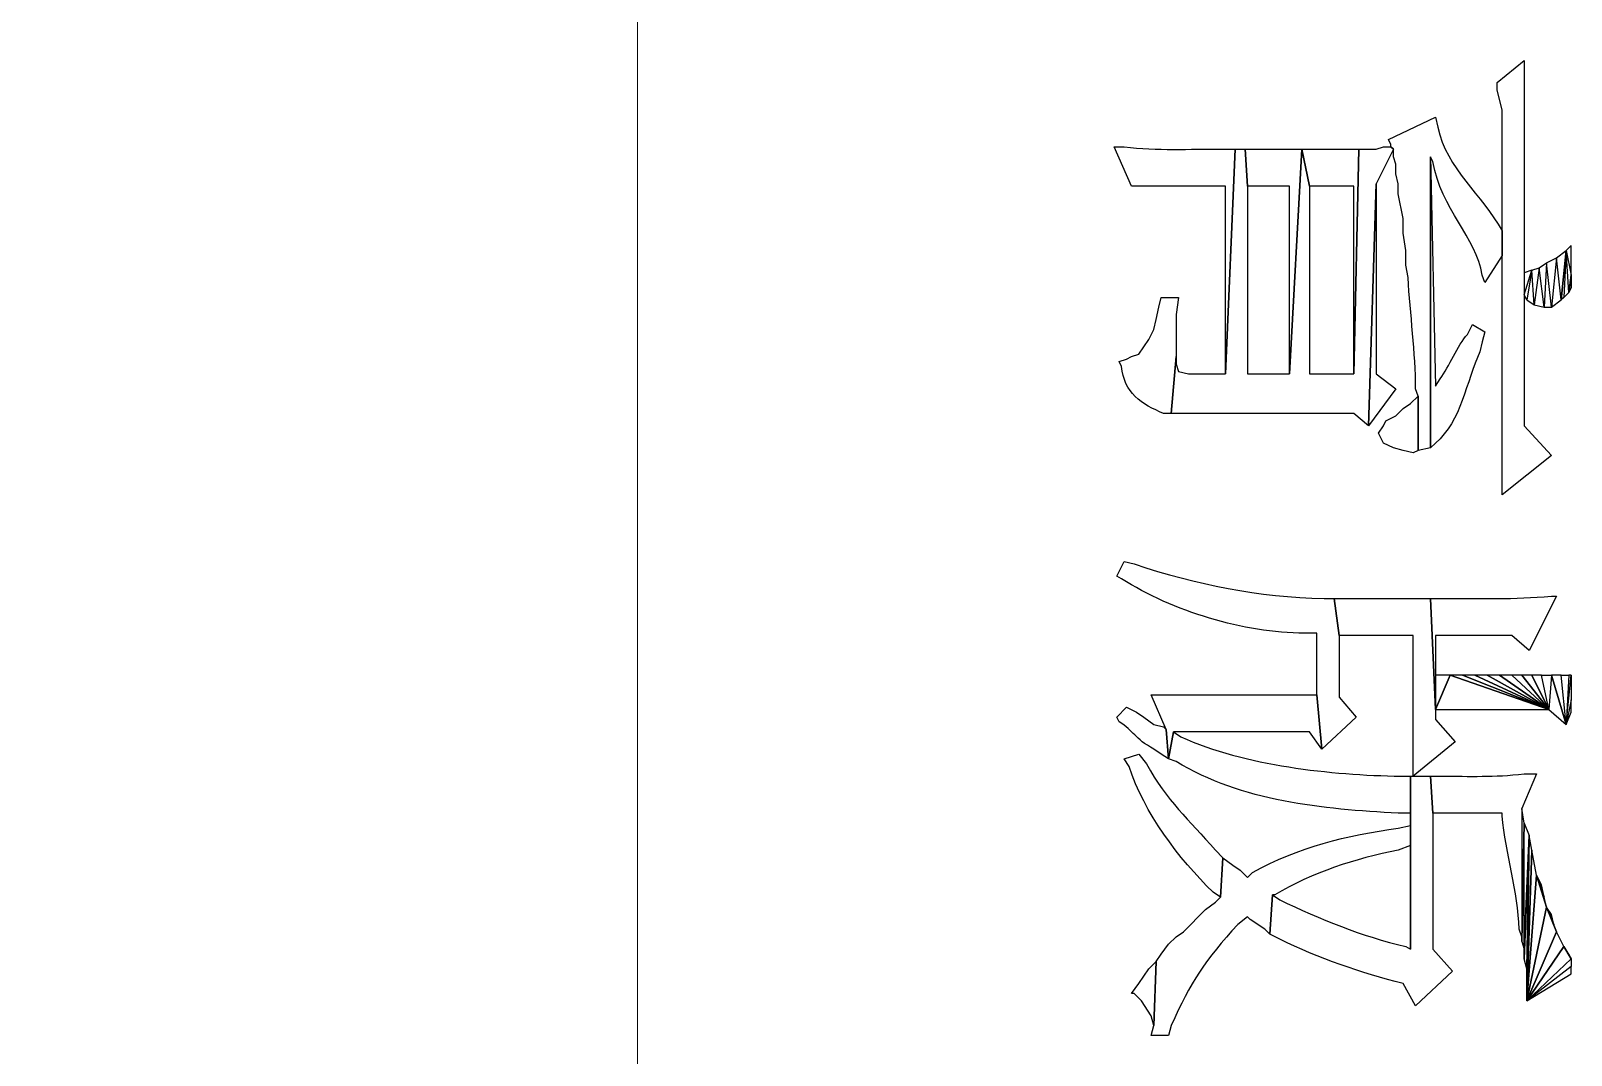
# Model space of a CAD drawing. Header units: centimetres. Extents: x -20.7 to 20.7, y -14.5 to 14.5.
# Drawn here: x 19.366 to 20.686, y -0.958 to -0.08 of the extents above; entities that cross this region are included whole.
import ezdxf

# ---------------------------------------------------------------- set-up
doc = ezdxf.new("R2010")
doc.units = ezdxf.units.CM
doc.header["$MEASUREMENT"] = 0
doc.layers.add('layer 1', color=7, linetype='Continuous')

msp = doc.modelspace()

# ---------------------------------------------------------------- linework, layer by layer
at = {"layer": 'layer 1', "lineweight": 9}
msp.add_open_spline([(19.88612, 13.89874), (19.88612, 13.89874), (-20.11465, 13.89874), (-20.11465, 13.89874), (-20.11465, 13.89874), (-20.11465, 13.89874), (-20.11465, -13.80208), (-20.11465, -13.80208)], degree=3, knots=[0, 0, 0, 0, 0.3333333, 0.3333333, 0.3333333, 0.3333333, 1, 1, 1, 1], dxfattribs=at)
msp.add_open_spline([(19.88612, -13.80208), (19.88612, -13.80208), (19.88612, 13.89874), (19.88612, 13.89874)], degree=3, dxfattribs=at)
at = {"layer": 'layer 1'}
for points, knots in [([(20.66928, -0.4438), (20.66928, -0.4438), (20.646, -0.4184), (20.646, -0.4184), (20.646, -0.4184), (20.646, -0.4184), (20.646, -0.10513), (20.646, -0.10513), (20.646, -0.10513), (20.646, -0.10513), (20.62271, -0.12418), (20.62271, -0.12418), (20.62271, -0.12418), (20.62271, -0.12418), (20.62271, -0.13053), (20.62271, -0.13053), (20.62271, -0.13053), (20.62271, -0.13053), (20.62695, -0.14746), (20.62695, -0.14746), (20.62695, -0.14746), (20.62695, -0.14746), (20.62695, -0.47766), (20.62695, -0.47766), (20.62695, -0.47766), (20.62695, -0.47766), (20.66928, -0.4438), (20.66928, -0.4438)], [0, 0, 0, 0, 0.125, 0.125, 0.125, 0.125, 0.25, 0.25, 0.25, 0.25, 0.375, 0.375, 0.375, 0.375, 0.5, 0.5, 0.5, 0.5, 0.625, 0.625, 0.625, 0.625, 0.75, 0.75, 0.75, 0.75, 1, 1, 1, 1]), ([(20.62695, -0.27235), (20.62695, -0.27235), (20.62695, -0.25118), (20.62695, -0.25118), (20.62695, -0.25118), (20.60998, -0.22052), (20.57929, -0.19805), (20.57192, -0.16228), (20.57192, -0.16228), (20.57192, -0.16228), (20.5698, -0.15381), (20.5698, -0.15381), (20.5698, -0.15381), (20.5698, -0.15381), (20.52958, -0.17286), (20.52958, -0.17286), (20.52958, -0.17286), (20.52958, -0.17286), (20.5317, -0.1771), (20.5317, -0.1771), (20.5317, -0.1771), (20.5317, -0.1771), (20.5317, -0.17921), (20.5317, -0.17921), (20.5317, -0.17921), (20.5317, -0.17921), (20.53382, -0.18133), (20.53382, -0.18133), (20.53382, -0.18133), (20.53382, -0.18133), (20.53382, -0.18768), (20.53382, -0.18768), (20.53382, -0.18768), (20.53382, -0.18768), (20.53593, -0.19403), (20.53593, -0.19403), (20.53593, -0.19403), (20.53593, -0.19403), (20.53593, -0.2025), (20.53593, -0.2025), (20.53593, -0.2025), (20.53593, -0.2025), (20.53805, -0.21096), (20.53805, -0.21096), (20.53805, -0.21096), (20.53805, -0.21096), (20.53805, -0.21943), (20.53805, -0.21943), (20.53805, -0.21943), (20.53805, -0.21943), (20.54228, -0.2406), (20.54228, -0.2406), (20.54228, -0.2406), (20.54228, -0.2406), (20.54228, -0.2533), (20.54228, -0.2533), (20.54228, -0.2533), (20.54228, -0.2533), (20.5444, -0.26811), (20.5444, -0.26811), (20.5444, -0.26811), (20.5444, -0.26811), (20.5444, -0.28081), (20.5444, -0.28081), (20.5444, -0.28081), (20.5444, -0.28081), (20.54652, -0.2914), (20.54652, -0.2914), (20.54652, -0.2914), (20.54796, -0.32202), (20.55308, -0.35645), (20.55287, -0.38665), (20.55287, -0.38665), (20.55287, -0.38665), (20.55498, -0.393), (20.55498, -0.393), (20.55498, -0.393), (20.55498, -0.393), (20.55498, -0.43956), (20.55498, -0.43956), (20.55498, -0.43956), (20.55498, -0.43956), (20.56557, -0.43745), (20.56557, -0.43745), (20.56557, -0.43745), (20.56557, -0.43745), (20.56557, -0.18768), (20.56557, -0.18768), (20.56557, -0.18768), (20.56557, -0.18768), (20.56768, -0.19191), (20.56768, -0.19191), (20.56768, -0.19191), (20.57474, -0.23283), (20.60494, -0.25703), (20.61002, -0.28928), (20.61002, -0.28928), (20.61002, -0.28928), (20.61213, -0.29563), (20.61213, -0.29563), (20.61213, -0.29563), (20.61213, -0.29563), (20.62695, -0.27235), (20.62695, -0.27235)], [0, 0, 0, 0, 0.037037, 0.037037, 0.037037, 0.037037, 0.0740741, 0.0740741, 0.0740741, 0.0740741, 0.1111111, 0.1111111, 0.1111111, 0.1111111, 0.1481481, 0.1481481, 0.1481481, 0.1481481, 0.1851852, 0.1851852, 0.1851852, 0.1851852, 0.2222222, 0.2222222, 0.2222222, 0.2222222, 0.2592593, 0.2592593, 0.2592593, 0.2592593, 0.2962963, 0.2962963, 0.2962963, 0.2962963, 0.3333333, 0.3333333, 0.3333333, 0.3333333, 0.3703704, 0.3703704, 0.3703704, 0.3703704, 0.4074074, 0.4074074, 0.4074074, 0.4074074, 0.4444444, 0.4444444, 0.4444444, 0.4444444, 0.4814815, 0.4814815, 0.4814815, 0.4814815, 0.5185185, 0.5185185, 0.5185185, 0.5185185, 0.5555556, 0.5555556, 0.5555556, 0.5555556, 0.5925926, 0.5925926, 0.5925926, 0.5925926, 0.6296296, 0.6296296, 0.6296296, 0.6296296, 0.6666667, 0.6666667, 0.6666667, 0.6666667, 0.7037037, 0.7037037, 0.7037037, 0.7037037, 0.7407407, 0.7407407, 0.7407407, 0.7407407, 0.7777778, 0.7777778, 0.7777778, 0.7777778, 0.8148148, 0.8148148, 0.8148148, 0.8148148, 0.8518519, 0.8518519, 0.8518519, 0.8518519, 0.8888889, 0.8888889, 0.8888889, 0.8888889, 0.9259259, 0.9259259, 0.9259259, 0.9259259, 1, 1, 1, 1]), ([(20.39835, -0.18133), (20.39835, -0.18133), (20.38777, -0.18133), (20.38777, -0.18133), (20.38777, -0.18133), (20.35845, -0.18076), (20.33182, -0.18295), (20.3031, -0.17921), (20.3031, -0.17921), (20.3031, -0.17921), (20.29463, -0.17921), (20.29463, -0.17921), (20.29463, -0.17921), (20.29463, -0.17921), (20.30945, -0.21308), (20.30945, -0.21308), (20.30945, -0.21308), (20.30945, -0.21308), (20.38988, -0.21308), (20.38988, -0.21308), (20.38988, -0.21308), (20.38988, -0.21308), (20.38988, -0.37394), (20.38988, -0.37394), (20.38988, -0.37394), (20.38988, -0.37394), (20.39835, -0.18133), (20.39835, -0.18133)], [0, 0, 0, 0, 0.125, 0.125, 0.125, 0.125, 0.25, 0.25, 0.25, 0.25, 0.375, 0.375, 0.375, 0.375, 0.5, 0.5, 0.5, 0.5, 0.625, 0.625, 0.625, 0.625, 0.75, 0.75, 0.75, 0.75, 1, 1, 1, 1]), ([(20.53382, -0.18133), (20.53382, -0.18133), (20.5317, -0.17921), (20.5317, -0.17921), (20.5317, -0.17921), (20.5317, -0.17921), (20.52535, -0.17921), (20.52535, -0.17921), (20.52535, -0.17921), (20.52535, -0.17921), (20.519, -0.18133), (20.519, -0.18133), (20.519, -0.18133), (20.519, -0.18133), (20.50418, -0.18133), (20.50418, -0.18133), (20.50418, -0.18133), (20.50418, -0.18133), (20.49995, -0.37394), (20.49995, -0.37394), (20.49995, -0.37394), (20.49995, -0.37394), (20.46185, -0.37394), (20.46185, -0.37394), (20.46185, -0.37394), (20.46185, -0.37394), (20.46185, -0.21308), (20.46185, -0.21308), (20.46185, -0.21308), (20.46185, -0.21308), (20.4555, -0.18133), (20.4555, -0.18133), (20.4555, -0.18133), (20.4555, -0.18133), (20.44492, -0.37394), (20.44492, -0.37394), (20.44492, -0.37394), (20.44492, -0.37394), (20.40893, -0.37394), (20.40893, -0.37394), (20.40893, -0.37394), (20.40893, -0.37394), (20.40893, -0.21308), (20.40893, -0.21308), (20.40893, -0.21308), (20.40893, -0.21308), (20.40682, -0.18133), (20.40682, -0.18133), (20.40682, -0.18133), (20.40682, -0.18133), (20.39835, -0.18133), (20.39835, -0.18133), (20.39835, -0.18133), (20.39835, -0.18133), (20.38988, -0.37394), (20.38988, -0.37394), (20.38988, -0.37394), (20.38988, -0.37394), (20.35813, -0.37394), (20.35813, -0.37394), (20.35813, -0.37394), (20.35813, -0.37394), (20.34967, -0.37183), (20.34967, -0.37183), (20.34967, -0.37183), (20.34967, -0.37183), (20.34755, -0.36548), (20.34755, -0.36548), (20.34755, -0.36548), (20.34755, -0.36548), (20.34755, -0.35913), (20.34755, -0.35913), (20.34755, -0.35913), (20.34755, -0.35913), (20.34332, -0.40781), (20.34332, -0.40781), (20.34332, -0.40781), (20.34332, -0.40781), (20.49995, -0.40781), (20.49995, -0.40781), (20.49995, -0.40781), (20.49995, -0.40781), (20.51265, -0.41839), (20.51265, -0.41839), (20.51265, -0.41839), (20.51265, -0.41839), (20.519, -0.21096), (20.519, -0.21096), (20.519, -0.21096), (20.519, -0.21096), (20.53382, -0.18133), (20.53382, -0.18133)], [0, 0, 0, 0, 0.0416667, 0.0416667, 0.0416667, 0.0416667, 0.0833333, 0.0833333, 0.0833333, 0.0833333, 0.125, 0.125, 0.125, 0.125, 0.1666667, 0.1666667, 0.1666667, 0.1666667, 0.2083333, 0.2083333, 0.2083333, 0.2083333, 0.25, 0.25, 0.25, 0.25, 0.2916667, 0.2916667, 0.2916667, 0.2916667, 0.3333333, 0.3333333, 0.3333333, 0.3333333, 0.375, 0.375, 0.375, 0.375, 0.4166667, 0.4166667, 0.4166667, 0.4166667, 0.4583333, 0.4583333, 0.4583333, 0.4583333, 0.5, 0.5, 0.5, 0.5, 0.5416667, 0.5416667, 0.5416667, 0.5416667, 0.5833333, 0.5833333, 0.5833333, 0.5833333, 0.625, 0.625, 0.625, 0.625, 0.6666667, 0.6666667, 0.6666667, 0.6666667, 0.7083333, 0.7083333, 0.7083333, 0.7083333, 0.75, 0.75, 0.75, 0.75, 0.7916667, 0.7916667, 0.7916667, 0.7916667, 0.8333333, 0.8333333, 0.8333333, 0.8333333, 0.875, 0.875, 0.875, 0.875, 0.9166667, 0.9166667, 0.9166667, 0.9166667, 1, 1, 1, 1]), ([(20.4555, -0.18133), (20.4555, -0.18133), (20.40682, -0.18133), (20.40682, -0.18133), (20.40682, -0.18133), (20.40682, -0.18133), (20.40893, -0.21308), (20.40893, -0.21308), (20.40893, -0.21308), (20.40893, -0.21308), (20.44492, -0.21308), (20.44492, -0.21308), (20.44492, -0.21308), (20.44492, -0.21308), (20.44492, -0.37394), (20.44492, -0.37394), (20.44492, -0.37394), (20.44492, -0.37394), (20.4555, -0.18133), (20.4555, -0.18133)], [0, 0, 0, 0, 0.1666667, 0.1666667, 0.1666667, 0.1666667, 0.3333333, 0.3333333, 0.3333333, 0.3333333, 0.5, 0.5, 0.5, 0.5, 0.6666667, 0.6666667, 0.6666667, 0.6666667, 1, 1, 1, 1]), ([(20.50418, -0.18133), (20.50418, -0.18133), (20.4555, -0.18133), (20.4555, -0.18133), (20.4555, -0.18133), (20.4555, -0.18133), (20.46185, -0.21308), (20.46185, -0.21308), (20.46185, -0.21308), (20.46185, -0.21308), (20.49995, -0.21308), (20.49995, -0.21308), (20.49995, -0.21308), (20.49995, -0.21308), (20.49995, -0.37394), (20.49995, -0.37394), (20.49995, -0.37394), (20.49995, -0.37394), (20.50418, -0.18133), (20.50418, -0.18133)], [0, 0, 0, 0, 0.1666667, 0.1666667, 0.1666667, 0.1666667, 0.3333333, 0.3333333, 0.3333333, 0.3333333, 0.5, 0.5, 0.5, 0.5, 0.6666667, 0.6666667, 0.6666667, 0.6666667, 1, 1, 1, 1]), ([(20.61213, -0.33796), (20.61213, -0.33796), (20.60155, -0.33161), (20.60155, -0.33161), (20.60155, -0.33161), (20.60155, -0.33161), (20.59732, -0.34008), (20.59732, -0.34008), (20.59732, -0.34008), (20.58889, -0.34939), (20.58162, -0.36777), (20.57403, -0.37818), (20.57403, -0.37818), (20.57403, -0.37818), (20.5698, -0.38453), (20.5698, -0.38453), (20.5698, -0.38453), (20.5698, -0.38453), (20.56557, -0.18768), (20.56557, -0.18768), (20.56557, -0.18768), (20.56557, -0.18768), (20.56557, -0.43744), (20.56557, -0.43744), (20.56557, -0.43744), (20.56557, -0.43744), (20.5698, -0.43321), (20.5698, -0.43321), (20.5698, -0.43321), (20.59241, -0.4143), (20.59612, -0.38065), (20.6079, -0.35489), (20.6079, -0.35489), (20.6079, -0.35489), (20.61002, -0.34643), (20.61002, -0.34643), (20.61002, -0.34643), (20.61002, -0.34643), (20.61213, -0.33796), (20.61213, -0.33796)], [0, 0, 0, 0, 0.0909091, 0.0909091, 0.0909091, 0.0909091, 0.1818182, 0.1818182, 0.1818182, 0.1818182, 0.2727273, 0.2727273, 0.2727273, 0.2727273, 0.3636364, 0.3636364, 0.3636364, 0.3636364, 0.4545455, 0.4545455, 0.4545455, 0.4545455, 0.5454545, 0.5454545, 0.5454545, 0.5454545, 0.6363636, 0.6363636, 0.6363636, 0.6363636, 0.7272727, 0.7272727, 0.7272727, 0.7272727, 0.8181818, 0.8181818, 0.8181818, 0.8181818, 1, 1, 1, 1]), ([(20.53593, -0.38665), (20.53593, -0.38665), (20.519, -0.37395), (20.519, -0.37395), (20.519, -0.37395), (20.519, -0.37395), (20.519, -0.21096), (20.519, -0.21096), (20.519, -0.21096), (20.519, -0.21096), (20.51265, -0.4184), (20.51265, -0.4184), (20.51265, -0.4184), (20.51265, -0.4184), (20.53593, -0.38665), (20.53593, -0.38665)], [0, 0, 0, 0, 0.2, 0.2, 0.2, 0.2, 0.4, 0.4, 0.4, 0.4, 0.6, 0.6, 0.6, 0.6, 1, 1, 1, 1]), ([(20.68621, -0.28928), (20.68621, -0.28928), (20.68198, -0.26811), (20.68198, -0.26811), (20.68198, -0.26811), (20.68198, -0.26811), (20.68621, -0.26388), (20.68621, -0.26388), (20.68621, -0.26388), (20.68621, -0.26388), (20.68621, -0.28928), (20.68621, -0.28928)], [0, 0, 0, 0, 0.25, 0.25, 0.25, 0.25, 0.5, 0.5, 0.5, 0.5, 1, 1, 1, 1]), ([(20.66505, -0.2787), (20.66505, -0.2787), (20.66928, -0.3168), (20.66928, -0.3168), (20.66928, -0.3168), (20.66928, -0.3168), (20.67351, -0.27446), (20.67351, -0.27446), (20.67351, -0.27446), (20.67351, -0.27446), (20.66505, -0.2787), (20.66505, -0.2787)], [0, 0, 0, 0, 0.25, 0.25, 0.25, 0.25, 0.5, 0.5, 0.5, 0.5, 1, 1, 1, 1]), ([(20.66928, -0.3168), (20.66928, -0.3168), (20.67351, -0.27446), (20.67351, -0.27446), (20.67351, -0.27446), (20.67351, -0.27446), (20.67775, -0.31045), (20.67775, -0.31045), (20.67775, -0.31045), (20.67775, -0.31045), (20.66928, -0.3168), (20.66928, -0.3168)], [0, 0, 0, 0, 0.25, 0.25, 0.25, 0.25, 0.5, 0.5, 0.5, 0.5, 1, 1, 1, 1]), ([(20.67351, -0.27446), (20.67351, -0.27446), (20.67775, -0.31044), (20.67775, -0.31044), (20.67775, -0.31044), (20.67775, -0.31044), (20.68198, -0.26811), (20.68198, -0.26811), (20.68198, -0.26811), (20.68198, -0.26811), (20.67351, -0.27446), (20.67351, -0.27446)], [0, 0, 0, 0, 0.25, 0.25, 0.25, 0.25, 0.5, 0.5, 0.5, 0.5, 1, 1, 1, 1]), ([(20.67775, -0.31045), (20.67775, -0.31045), (20.67986, -0.30833), (20.67986, -0.30833), (20.67986, -0.30833), (20.67986, -0.30833), (20.68198, -0.26811), (20.68198, -0.26811), (20.68198, -0.26811), (20.68198, -0.26811), (20.67775, -0.31045), (20.67775, -0.31045)], [0, 0, 0, 0, 0.25, 0.25, 0.25, 0.25, 0.5, 0.5, 0.5, 0.5, 1, 1, 1, 1]), ([(20.67986, -0.30833), (20.67986, -0.30833), (20.68198, -0.26811), (20.68198, -0.26811), (20.68198, -0.26811), (20.68198, -0.26811), (20.6841, -0.30409), (20.6841, -0.30409), (20.6841, -0.30409), (20.6841, -0.30409), (20.67986, -0.30833), (20.67986, -0.30833)], [0, 0, 0, 0, 0.25, 0.25, 0.25, 0.25, 0.5, 0.5, 0.5, 0.5, 1, 1, 1, 1]), ([(20.6841, -0.3041), (20.6841, -0.3041), (20.68621, -0.28928), (20.68621, -0.28928), (20.68621, -0.28928), (20.68621, -0.28928), (20.68198, -0.26811), (20.68198, -0.26811), (20.68198, -0.26811), (20.68198, -0.26811), (20.6841, -0.3041), (20.6841, -0.3041)], [0, 0, 0, 0, 0.25, 0.25, 0.25, 0.25, 0.5, 0.5, 0.5, 0.5, 1, 1, 1, 1]), ([(20.646, -0.30621), (20.646, -0.30621), (20.64812, -0.31045), (20.64812, -0.31045), (20.64812, -0.31045), (20.64812, -0.31045), (20.65235, -0.28505), (20.65235, -0.28505), (20.65235, -0.28505), (20.65235, -0.28505), (20.646, -0.30621), (20.646, -0.30621)], [0, 0, 0, 0, 0.25, 0.25, 0.25, 0.25, 0.5, 0.5, 0.5, 0.5, 1, 1, 1, 1]), ([(20.65235, -0.28505), (20.65235, -0.28505), (20.646, -0.30621), (20.646, -0.30621), (20.646, -0.30621), (20.646, -0.30621), (20.646, -0.28716), (20.646, -0.28716), (20.646, -0.28716), (20.646, -0.28716), (20.65235, -0.28505), (20.65235, -0.28505)], [0, 0, 0, 0, 0.25, 0.25, 0.25, 0.25, 0.5, 0.5, 0.5, 0.5, 1, 1, 1, 1]), ([(20.64812, -0.31045), (20.64812, -0.31045), (20.65235, -0.28505), (20.65235, -0.28505), (20.65235, -0.28505), (20.65235, -0.28505), (20.65447, -0.31468), (20.65447, -0.31468), (20.65447, -0.31468), (20.65447, -0.31468), (20.64812, -0.31045), (20.64812, -0.31045)], [0, 0, 0, 0, 0.25, 0.25, 0.25, 0.25, 0.5, 0.5, 0.5, 0.5, 1, 1, 1, 1]), ([(20.65235, -0.28505), (20.65235, -0.28505), (20.65447, -0.31468), (20.65447, -0.31468), (20.65447, -0.31468), (20.65447, -0.31468), (20.6587, -0.28293), (20.6587, -0.28293), (20.6587, -0.28293), (20.6587, -0.28293), (20.65235, -0.28505), (20.65235, -0.28505)], [0, 0, 0, 0, 0.25, 0.25, 0.25, 0.25, 0.5, 0.5, 0.5, 0.5, 1, 1, 1, 1]), ([(20.65447, -0.31468), (20.65447, -0.31468), (20.6587, -0.28293), (20.6587, -0.28293), (20.6587, -0.28293), (20.6587, -0.28293), (20.66293, -0.31679), (20.66293, -0.31679), (20.66293, -0.31679), (20.66293, -0.31679), (20.65447, -0.31468), (20.65447, -0.31468)], [0, 0, 0, 0, 0.25, 0.25, 0.25, 0.25, 0.5, 0.5, 0.5, 0.5, 1, 1, 1, 1]), ([(20.6587, -0.28293), (20.6587, -0.28293), (20.66293, -0.31679), (20.66293, -0.31679), (20.66293, -0.31679), (20.66293, -0.31679), (20.66505, -0.27869), (20.66505, -0.27869), (20.66505, -0.27869), (20.66505, -0.27869), (20.6587, -0.28293), (20.6587, -0.28293)], [0, 0, 0, 0, 0.25, 0.25, 0.25, 0.25, 0.5, 0.5, 0.5, 0.5, 1, 1, 1, 1]), ([(20.66293, -0.3168), (20.66293, -0.3168), (20.66505, -0.2787), (20.66505, -0.2787), (20.66505, -0.2787), (20.66505, -0.2787), (20.66928, -0.3168), (20.66928, -0.3168), (20.66928, -0.3168), (20.66928, -0.3168), (20.66293, -0.3168), (20.66293, -0.3168)], [0, 0, 0, 0, 0.25, 0.25, 0.25, 0.25, 0.5, 0.5, 0.5, 0.5, 1, 1, 1, 1]), ([(20.68621, -0.29986), (20.68621, -0.29986), (20.68621, -0.28928), (20.68621, -0.28928), (20.68621, -0.28928), (20.68621, -0.28928), (20.6841, -0.3041), (20.6841, -0.3041), (20.6841, -0.3041), (20.6841, -0.3041), (20.68621, -0.29986), (20.68621, -0.29986)], [0, 0, 0, 0, 0.25, 0.25, 0.25, 0.25, 0.5, 0.5, 0.5, 0.5, 1, 1, 1, 1]), ([(20.34967, -0.30833), (20.34967, -0.30833), (20.33485, -0.30833), (20.33485, -0.30833), (20.33485, -0.30833), (20.33485, -0.30833), (20.33273, -0.31679), (20.33273, -0.31679), (20.33273, -0.31679), (20.33273, -0.31679), (20.33062, -0.32738), (20.33062, -0.32738), (20.33062, -0.32738), (20.33062, -0.32738), (20.3285, -0.33584), (20.3285, -0.33584), (20.3285, -0.33584), (20.3285, -0.33584), (20.32427, -0.34431), (20.32427, -0.34431), (20.32427, -0.34431), (20.32427, -0.34431), (20.3158, -0.35701), (20.3158, -0.35701), (20.3158, -0.35701), (20.3158, -0.35701), (20.30945, -0.35913), (20.30945, -0.35913), (20.30945, -0.35913), (20.30945, -0.35913), (20.30522, -0.36124), (20.30522, -0.36124), (20.30522, -0.36124), (20.30522, -0.36124), (20.29887, -0.36336), (20.29887, -0.36336), (20.29887, -0.36336), (20.29887, -0.36336), (20.30098, -0.36759), (20.30098, -0.36759), (20.30098, -0.36759), (20.30254, -0.38971), (20.31831, -0.40033), (20.33697, -0.40781), (20.33697, -0.40781), (20.33697, -0.40781), (20.34332, -0.40781), (20.34332, -0.40781), (20.34332, -0.40781), (20.34332, -0.40781), (20.34755, -0.35913), (20.34755, -0.35913), (20.34755, -0.35913), (20.34755, -0.35913), (20.34755, -0.32314), (20.34755, -0.32314), (20.34755, -0.32314), (20.34755, -0.32314), (20.34967, -0.30833), (20.34967, -0.30833)], [0, 0, 0, 0, 0.0625, 0.0625, 0.0625, 0.0625, 0.125, 0.125, 0.125, 0.125, 0.1875, 0.1875, 0.1875, 0.1875, 0.25, 0.25, 0.25, 0.25, 0.3125, 0.3125, 0.3125, 0.3125, 0.375, 0.375, 0.375, 0.375, 0.4375, 0.4375, 0.4375, 0.4375, 0.5, 0.5, 0.5, 0.5, 0.5625, 0.5625, 0.5625, 0.5625, 0.625, 0.625, 0.625, 0.625, 0.6875, 0.6875, 0.6875, 0.6875, 0.75, 0.75, 0.75, 0.75, 0.8125, 0.8125, 0.8125, 0.8125, 0.875, 0.875, 0.875, 0.875, 1, 1, 1, 1]), ([(20.55498, -0.43956), (20.55498, -0.43956), (20.55498, -0.39299), (20.55498, -0.39299), (20.55498, -0.39299), (20.55498, -0.39299), (20.54863, -0.39934), (20.54863, -0.39934), (20.54863, -0.39934), (20.54863, -0.39934), (20.54228, -0.40358), (20.54228, -0.40358), (20.54228, -0.40358), (20.54228, -0.40358), (20.53593, -0.40993), (20.53593, -0.40993), (20.53593, -0.40993), (20.53593, -0.40993), (20.52747, -0.41416), (20.52747, -0.41416), (20.52747, -0.41416), (20.52747, -0.41416), (20.52535, -0.41839), (20.52535, -0.41839), (20.52535, -0.41839), (20.52535, -0.41839), (20.52112, -0.42474), (20.52112, -0.42474), (20.52112, -0.42474), (20.52112, -0.42474), (20.52535, -0.43321), (20.52535, -0.43321), (20.52535, -0.43321), (20.52535, -0.43321), (20.53382, -0.43744), (20.53382, -0.43744), (20.53382, -0.43744), (20.53382, -0.43744), (20.54228, -0.43956), (20.54228, -0.43956), (20.54228, -0.43956), (20.54228, -0.43956), (20.55075, -0.44168), (20.55075, -0.44168), (20.55075, -0.44168), (20.55075, -0.44168), (20.55498, -0.43956), (20.55498, -0.43956)], [0, 0, 0, 0, 0.0769231, 0.0769231, 0.0769231, 0.0769231, 0.1538462, 0.1538462, 0.1538462, 0.1538462, 0.2307692, 0.2307692, 0.2307692, 0.2307692, 0.3076923, 0.3076923, 0.3076923, 0.3076923, 0.3846154, 0.3846154, 0.3846154, 0.3846154, 0.4615385, 0.4615385, 0.4615385, 0.4615385, 0.5384615, 0.5384615, 0.5384615, 0.5384615, 0.6153846, 0.6153846, 0.6153846, 0.6153846, 0.6923077, 0.6923077, 0.6923077, 0.6923077, 0.7692308, 0.7692308, 0.7692308, 0.7692308, 0.8461538, 0.8461538, 0.8461538, 0.8461538, 1, 1, 1, 1]), ([(20.50207, -0.66816), (20.50207, -0.66816), (20.48725, -0.65123), (20.48725, -0.65123), (20.48725, -0.65123), (20.48725, -0.65123), (20.48725, -0.59831), (20.48725, -0.59831), (20.48725, -0.59831), (20.48725, -0.59831), (20.48302, -0.56656), (20.48302, -0.56656), (20.48302, -0.56656), (20.48302, -0.56656), (20.47455, -0.56656), (20.47455, -0.56656), (20.47455, -0.56656), (20.41814, -0.56526), (20.36561, -0.55464), (20.31157, -0.53693), (20.31157, -0.53693), (20.31157, -0.53693), (20.3031, -0.53481), (20.3031, -0.53481), (20.3031, -0.53481), (20.3031, -0.53481), (20.29675, -0.54751), (20.29675, -0.54751), (20.29675, -0.54751), (20.29675, -0.54751), (20.30098, -0.54963), (20.30098, -0.54963), (20.30098, -0.54963), (20.34452, -0.57757), (20.40604, -0.59612), (20.45762, -0.5962), (20.45762, -0.5962), (20.45762, -0.5962), (20.4682, -0.5962), (20.4682, -0.5962), (20.4682, -0.5962), (20.4682, -0.5962), (20.4682, -0.64911), (20.4682, -0.64911), (20.4682, -0.64911), (20.4682, -0.64911), (20.47243, -0.69568), (20.47243, -0.69568), (20.47243, -0.69568), (20.47243, -0.69568), (20.50207, -0.66816), (20.50207, -0.66816)], [0, 0, 0, 0, 0.0714286, 0.0714286, 0.0714286, 0.0714286, 0.1428571, 0.1428571, 0.1428571, 0.1428571, 0.2142857, 0.2142857, 0.2142857, 0.2142857, 0.2857143, 0.2857143, 0.2857143, 0.2857143, 0.3571429, 0.3571429, 0.3571429, 0.3571429, 0.4285714, 0.4285714, 0.4285714, 0.4285714, 0.5, 0.5, 0.5, 0.5, 0.5714286, 0.5714286, 0.5714286, 0.5714286, 0.6428571, 0.6428571, 0.6428571, 0.6428571, 0.7142857, 0.7142857, 0.7142857, 0.7142857, 0.7857143, 0.7857143, 0.7857143, 0.7857143, 0.8571429, 0.8571429, 0.8571429, 0.8571429, 1, 1, 1, 1]), ([(20.58673, -0.68933), (20.58673, -0.68933), (20.5698, -0.67028), (20.5698, -0.67028), (20.5698, -0.67028), (20.5698, -0.67028), (20.5698, -0.66181), (20.5698, -0.66181), (20.5698, -0.66181), (20.5698, -0.66181), (20.56557, -0.56656), (20.56557, -0.56656), (20.56557, -0.56656), (20.56557, -0.56656), (20.55287, -0.56656), (20.55287, -0.56656), (20.55287, -0.56656), (20.53311, -0.56656), (20.51336, -0.56656), (20.4936, -0.56656), (20.4936, -0.56656), (20.4936, -0.56656), (20.48302, -0.56656), (20.48302, -0.56656), (20.48302, -0.56656), (20.48302, -0.56656), (20.48725, -0.59831), (20.48725, -0.59831), (20.48725, -0.59831), (20.48725, -0.59831), (20.55075, -0.59831), (20.55075, -0.59831), (20.55075, -0.59831), (20.55075, -0.59831), (20.55075, -0.71896), (20.55075, -0.71896), (20.55075, -0.71896), (20.55075, -0.71896), (20.58673, -0.68933), (20.58673, -0.68933)], [0, 0, 0, 0, 0.0909091, 0.0909091, 0.0909091, 0.0909091, 0.1818182, 0.1818182, 0.1818182, 0.1818182, 0.2727273, 0.2727273, 0.2727273, 0.2727273, 0.3636364, 0.3636364, 0.3636364, 0.3636364, 0.4545455, 0.4545455, 0.4545455, 0.4545455, 0.5454545, 0.5454545, 0.5454545, 0.5454545, 0.6363636, 0.6363636, 0.6363636, 0.6363636, 0.7272727, 0.7272727, 0.7272727, 0.7272727, 0.8181818, 0.8181818, 0.8181818, 0.8181818, 1, 1, 1, 1]), ([(20.67351, -0.56445), (20.67351, -0.56445), (20.66928, -0.56445), (20.66928, -0.56445), (20.66928, -0.56445), (20.63633, -0.56755), (20.60941, -0.56642), (20.57615, -0.56656), (20.57615, -0.56656), (20.57615, -0.56656), (20.56556, -0.56656), (20.56556, -0.56656), (20.56556, -0.56656), (20.56556, -0.56656), (20.5698, -0.66181), (20.5698, -0.66181), (20.5698, -0.66181), (20.5698, -0.66181), (20.5698, -0.59831), (20.5698, -0.59831), (20.5698, -0.59831), (20.5698, -0.59831), (20.63541, -0.59831), (20.63541, -0.59831), (20.63541, -0.59831), (20.63541, -0.59831), (20.65023, -0.61101), (20.65023, -0.61101), (20.65023, -0.61101), (20.65023, -0.61101), (20.67351, -0.56445), (20.67351, -0.56445)], [0, 0, 0, 0, 0.1111111, 0.1111111, 0.1111111, 0.1111111, 0.2222222, 0.2222222, 0.2222222, 0.2222222, 0.3333333, 0.3333333, 0.3333333, 0.3333333, 0.4444444, 0.4444444, 0.4444444, 0.4444444, 0.5555556, 0.5555556, 0.5555556, 0.5555556, 0.6666667, 0.6666667, 0.6666667, 0.6666667, 0.7777778, 0.7777778, 0.7777778, 0.7777778, 1, 1, 1, 1]), ([(20.5698, -0.66181), (20.5698, -0.66181), (20.5825, -0.63218), (20.5825, -0.63218), (20.5825, -0.63218), (20.5825, -0.63218), (20.66717, -0.66181), (20.66717, -0.66181), (20.66717, -0.66181), (20.66717, -0.66181), (20.5698, -0.66181), (20.5698, -0.66181)], [0, 0, 0, 0, 0.25, 0.25, 0.25, 0.25, 0.5, 0.5, 0.5, 0.5, 1, 1, 1, 1]), ([(20.5825, -0.63218), (20.5825, -0.63218), (20.5698, -0.66181), (20.5698, -0.66181), (20.5698, -0.66181), (20.5698, -0.66181), (20.5698, -0.63218), (20.5698, -0.63218), (20.5698, -0.63218), (20.5698, -0.63218), (20.5825, -0.63218), (20.5825, -0.63218)], [0, 0, 0, 0, 0.25, 0.25, 0.25, 0.25, 0.5, 0.5, 0.5, 0.5, 1, 1, 1, 1]), ([(20.5825, -0.63218), (20.5825, -0.63218), (20.59308, -0.63218), (20.59308, -0.63218), (20.59308, -0.63218), (20.59308, -0.63218), (20.66717, -0.66181), (20.66717, -0.66181), (20.66717, -0.66181), (20.66717, -0.66181), (20.5825, -0.63218), (20.5825, -0.63218)], [0, 0, 0, 0, 0.25, 0.25, 0.25, 0.25, 0.5, 0.5, 0.5, 0.5, 1, 1, 1, 1]), ([(20.59308, -0.63218), (20.59308, -0.63218), (20.60367, -0.63218), (20.60367, -0.63218), (20.60367, -0.63218), (20.60367, -0.63218), (20.66717, -0.66181), (20.66717, -0.66181), (20.66717, -0.66181), (20.66717, -0.66181), (20.59308, -0.63218), (20.59308, -0.63218)], [0, 0, 0, 0, 0.25, 0.25, 0.25, 0.25, 0.5, 0.5, 0.5, 0.5, 1, 1, 1, 1]), ([(20.60367, -0.63218), (20.60367, -0.63218), (20.61425, -0.63218), (20.61425, -0.63218), (20.61425, -0.63218), (20.61425, -0.63218), (20.66717, -0.66181), (20.66717, -0.66181), (20.66717, -0.66181), (20.66717, -0.66181), (20.60367, -0.63218), (20.60367, -0.63218)], [0, 0, 0, 0, 0.25, 0.25, 0.25, 0.25, 0.5, 0.5, 0.5, 0.5, 1, 1, 1, 1]), ([(20.61425, -0.63218), (20.61425, -0.63218), (20.62483, -0.63218), (20.62483, -0.63218), (20.62483, -0.63218), (20.62483, -0.63218), (20.66717, -0.66181), (20.66717, -0.66181), (20.66717, -0.66181), (20.66717, -0.66181), (20.61425, -0.63218), (20.61425, -0.63218)], [0, 0, 0, 0, 0.25, 0.25, 0.25, 0.25, 0.5, 0.5, 0.5, 0.5, 1, 1, 1, 1]), ([(20.62483, -0.63218), (20.62483, -0.63218), (20.63542, -0.63218), (20.63542, -0.63218), (20.63542, -0.63218), (20.63542, -0.63218), (20.66717, -0.66181), (20.66717, -0.66181), (20.66717, -0.66181), (20.66717, -0.66181), (20.62483, -0.63218), (20.62483, -0.63218)], [0, 0, 0, 0, 0.25, 0.25, 0.25, 0.25, 0.5, 0.5, 0.5, 0.5, 1, 1, 1, 1]), ([(20.63542, -0.63218), (20.63542, -0.63218), (20.64388, -0.63218), (20.64388, -0.63218), (20.64388, -0.63218), (20.64388, -0.63218), (20.66717, -0.66181), (20.66717, -0.66181), (20.66717, -0.66181), (20.66717, -0.66181), (20.63542, -0.63218), (20.63542, -0.63218)], [0, 0, 0, 0, 0.25, 0.25, 0.25, 0.25, 0.5, 0.5, 0.5, 0.5, 1, 1, 1, 1]), ([(20.64388, -0.63218), (20.64388, -0.63218), (20.65235, -0.63218), (20.65235, -0.63218), (20.65235, -0.63218), (20.65235, -0.63218), (20.66717, -0.66181), (20.66717, -0.66181), (20.66717, -0.66181), (20.66717, -0.66181), (20.64388, -0.63218), (20.64388, -0.63218)], [0, 0, 0, 0, 0.25, 0.25, 0.25, 0.25, 0.5, 0.5, 0.5, 0.5, 1, 1, 1, 1]), ([(20.65235, -0.63218), (20.65235, -0.63218), (20.66082, -0.63218), (20.66082, -0.63218), (20.66082, -0.63218), (20.66082, -0.63218), (20.66717, -0.66181), (20.66717, -0.66181), (20.66717, -0.66181), (20.66717, -0.66181), (20.65235, -0.63218), (20.65235, -0.63218)], [0, 0, 0, 0, 0.25, 0.25, 0.25, 0.25, 0.5, 0.5, 0.5, 0.5, 1, 1, 1, 1]), ([(20.66081, -0.63218), (20.66081, -0.63218), (20.66716, -0.66181), (20.66716, -0.66181), (20.66716, -0.66181), (20.66716, -0.66181), (20.66928, -0.63218), (20.66928, -0.63218), (20.66928, -0.63218), (20.66928, -0.63218), (20.66081, -0.63218), (20.66081, -0.63218)], [0, 0, 0, 0, 0.25, 0.25, 0.25, 0.25, 0.5, 0.5, 0.5, 0.5, 1, 1, 1, 1]), ([(20.66716, -0.66181), (20.66716, -0.66181), (20.66928, -0.63218), (20.66928, -0.63218), (20.66928, -0.63218), (20.66928, -0.63218), (20.68198, -0.67451), (20.68198, -0.67451), (20.68198, -0.67451), (20.68198, -0.67451), (20.66716, -0.66181), (20.66716, -0.66181)], [0, 0, 0, 0, 0.25, 0.25, 0.25, 0.25, 0.5, 0.5, 0.5, 0.5, 1, 1, 1, 1]), ([(20.66928, -0.63218), (20.66928, -0.63218), (20.67775, -0.63218), (20.67775, -0.63218), (20.67775, -0.63218), (20.67775, -0.63218), (20.68198, -0.67451), (20.68198, -0.67451), (20.68198, -0.67451), (20.68198, -0.67451), (20.66928, -0.63218), (20.66928, -0.63218)], [0, 0, 0, 0, 0.25, 0.25, 0.25, 0.25, 0.5, 0.5, 0.5, 0.5, 1, 1, 1, 1]), ([(20.67775, -0.63218), (20.67775, -0.63218), (20.68198, -0.67451), (20.68198, -0.67451), (20.68198, -0.67451), (20.68198, -0.67451), (20.6841, -0.63218), (20.6841, -0.63218), (20.6841, -0.63218), (20.6841, -0.63218), (20.67775, -0.63218), (20.67775, -0.63218)], [0, 0, 0, 0, 0.25, 0.25, 0.25, 0.25, 0.5, 0.5, 0.5, 0.5, 1, 1, 1, 1]), ([(20.6841, -0.63218), (20.6841, -0.63218), (20.68621, -0.63218), (20.68621, -0.63218), (20.68621, -0.63218), (20.68621, -0.63218), (20.68198, -0.67451), (20.68198, -0.67451), (20.68198, -0.67451), (20.68198, -0.67451), (20.6841, -0.63218), (20.6841, -0.63218)], [0, 0, 0, 0, 0.25, 0.25, 0.25, 0.25, 0.5, 0.5, 0.5, 0.5, 1, 1, 1, 1]), ([(20.68621, -0.63218), (20.68621, -0.63218), (20.68198, -0.67451), (20.68198, -0.67451), (20.68198, -0.67451), (20.68198, -0.67451), (20.68621, -0.65334), (20.68621, -0.65334), (20.68621, -0.65334), (20.68621, -0.65334), (20.68621, -0.63218), (20.68621, -0.63218)], [0, 0, 0, 0, 0.25, 0.25, 0.25, 0.25, 0.5, 0.5, 0.5, 0.5, 1, 1, 1, 1]), ([(20.3412, -0.70415), (20.3412, -0.70415), (20.33908, -0.67875), (20.33908, -0.67875), (20.33908, -0.67875), (20.33908, -0.67875), (20.33697, -0.67663), (20.33697, -0.67663), (20.33697, -0.67663), (20.33697, -0.67663), (20.3285, -0.67451), (20.3285, -0.67451), (20.3285, -0.67451), (20.3285, -0.67451), (20.32003, -0.66816), (20.32003, -0.66816), (20.32003, -0.66816), (20.32003, -0.66816), (20.31368, -0.66393), (20.31368, -0.66393), (20.31368, -0.66393), (20.31368, -0.66393), (20.30522, -0.6597), (20.30522, -0.6597), (20.30522, -0.6597), (20.30522, -0.6597), (20.29675, -0.66816), (20.29675, -0.66816), (20.29675, -0.66816), (20.29675, -0.66816), (20.29887, -0.6724), (20.29887, -0.6724), (20.29887, -0.6724), (20.31167, -0.68016), (20.31188, -0.68661), (20.3285, -0.69568), (20.3285, -0.69568), (20.3285, -0.69568), (20.33485, -0.69991), (20.33485, -0.69991), (20.33485, -0.69991), (20.33485, -0.69991), (20.3412, -0.70415), (20.3412, -0.70415)], [0, 0, 0, 0, 0.0833333, 0.0833333, 0.0833333, 0.0833333, 0.1666667, 0.1666667, 0.1666667, 0.1666667, 0.25, 0.25, 0.25, 0.25, 0.3333333, 0.3333333, 0.3333333, 0.3333333, 0.4166667, 0.4166667, 0.4166667, 0.4166667, 0.5, 0.5, 0.5, 0.5, 0.5833333, 0.5833333, 0.5833333, 0.5833333, 0.6666667, 0.6666667, 0.6666667, 0.6666667, 0.75, 0.75, 0.75, 0.75, 0.8333333, 0.8333333, 0.8333333, 0.8333333, 1, 1, 1, 1]), ([(20.47243, -0.69568), (20.47243, -0.69568), (20.4682, -0.64911), (20.4682, -0.64911), (20.4682, -0.64911), (20.4682, -0.64911), (20.32638, -0.64911), (20.32638, -0.64911), (20.32638, -0.64911), (20.32638, -0.64911), (20.33908, -0.67875), (20.33908, -0.67875), (20.33908, -0.67875), (20.33908, -0.67875), (20.3412, -0.70415), (20.3412, -0.70415), (20.3412, -0.70415), (20.3412, -0.70415), (20.34543, -0.68086), (20.34543, -0.68086), (20.34543, -0.68086), (20.34543, -0.68086), (20.34967, -0.68086), (20.34967, -0.68086), (20.34967, -0.68086), (20.38283, -0.68086), (20.41599, -0.68086), (20.44915, -0.68086), (20.44915, -0.68086), (20.44915, -0.68086), (20.46185, -0.68086), (20.46185, -0.68086), (20.46185, -0.68086), (20.46185, -0.68086), (20.47243, -0.69568), (20.47243, -0.69568)], [0, 0, 0, 0, 0.1, 0.1, 0.1, 0.1, 0.2, 0.2, 0.2, 0.2, 0.3, 0.3, 0.3, 0.3, 0.4, 0.4, 0.4, 0.4, 0.5, 0.5, 0.5, 0.5, 0.6, 0.6, 0.6, 0.6, 0.7, 0.7, 0.7, 0.7, 0.8, 0.8, 0.8, 0.8, 1, 1, 1, 1]), ([(20.68621, -0.65335), (20.68621, -0.65335), (20.68621, -0.66393), (20.68621, -0.66393), (20.68621, -0.66393), (20.68621, -0.66393), (20.68198, -0.67451), (20.68198, -0.67451), (20.68198, -0.67451), (20.68198, -0.67451), (20.68621, -0.65335), (20.68621, -0.65335)], [0, 0, 0, 0, 0.25, 0.25, 0.25, 0.25, 0.5, 0.5, 0.5, 0.5, 1, 1, 1, 1]), ([(20.54863, -0.71896), (20.54863, -0.71896), (20.54017, -0.71896), (20.54017, -0.71896), (20.54017, -0.71896), (20.48012, -0.71773), (20.40685, -0.71025), (20.35178, -0.6851), (20.35178, -0.6851), (20.35178, -0.6851), (20.34543, -0.68086), (20.34543, -0.68086), (20.34543, -0.68086), (20.34543, -0.68086), (20.3412, -0.70415), (20.3412, -0.70415), (20.3412, -0.70415), (20.3412, -0.70415), (20.34755, -0.70626), (20.34755, -0.70626), (20.34755, -0.70626), (20.40396, -0.74066), (20.47314, -0.74708), (20.53805, -0.75071), (20.53805, -0.75071), (20.53805, -0.75071), (20.54863, -0.75071), (20.54863, -0.75071), (20.54863, -0.75071), (20.54863, -0.75071), (20.54863, -0.7613), (20.54863, -0.7613), (20.54863, -0.7613), (20.54863, -0.7613), (20.54863, -0.71896), (20.54863, -0.71896)], [0, 0, 0, 0, 0.1, 0.1, 0.1, 0.1, 0.2, 0.2, 0.2, 0.2, 0.3, 0.3, 0.3, 0.3, 0.4, 0.4, 0.4, 0.4, 0.5, 0.5, 0.5, 0.5, 0.6, 0.6, 0.6, 0.6, 0.7, 0.7, 0.7, 0.7, 0.8, 0.8, 0.8, 0.8, 1, 1, 1, 1]), ([(20.38777, -0.78881), (20.38777, -0.78881), (20.38142, -0.78246), (20.38142, -0.78246), (20.38142, -0.78246), (20.35778, -0.75579), (20.34032, -0.74027), (20.32215, -0.70838), (20.32215, -0.70838), (20.32215, -0.70838), (20.3158, -0.69991), (20.3158, -0.69991), (20.3158, -0.69991), (20.3158, -0.69991), (20.3031, -0.70415), (20.3031, -0.70415), (20.3031, -0.70415), (20.3031, -0.70415), (20.30733, -0.7105), (20.30733, -0.7105), (20.30733, -0.7105), (20.32021, -0.75046), (20.34963, -0.78916), (20.3793, -0.81845), (20.3793, -0.81845), (20.3793, -0.81845), (20.38565, -0.82268), (20.38565, -0.82268), (20.38565, -0.82268), (20.38565, -0.82268), (20.38777, -0.78881), (20.38777, -0.78881)], [0, 0, 0, 0, 0.1111111, 0.1111111, 0.1111111, 0.1111111, 0.2222222, 0.2222222, 0.2222222, 0.2222222, 0.3333333, 0.3333333, 0.3333333, 0.3333333, 0.4444444, 0.4444444, 0.4444444, 0.4444444, 0.5555556, 0.5555556, 0.5555556, 0.5555556, 0.6666667, 0.6666667, 0.6666667, 0.6666667, 0.7777778, 0.7777778, 0.7777778, 0.7777778, 1, 1, 1, 1]), ([(20.58462, -0.88618), (20.58462, -0.88618), (20.56768, -0.86713), (20.56768, -0.86713), (20.56768, -0.86713), (20.56768, -0.86713), (20.56768, -0.75071), (20.56768, -0.75071), (20.56768, -0.75071), (20.56768, -0.75071), (20.56557, -0.71896), (20.56557, -0.71896), (20.56557, -0.71896), (20.56557, -0.71896), (20.54863, -0.71896), (20.54863, -0.71896), (20.54863, -0.71896), (20.54863, -0.71896), (20.54863, -0.86713), (20.54863, -0.86713), (20.54863, -0.86713), (20.54863, -0.86713), (20.5444, -0.86501), (20.5444, -0.86501), (20.5444, -0.86501), (20.50683, -0.85591), (20.47106, -0.84187), (20.43645, -0.82479), (20.43645, -0.82479), (20.43645, -0.82479), (20.4301, -0.82056), (20.4301, -0.82056), (20.4301, -0.82056), (20.4301, -0.82056), (20.42798, -0.85443), (20.42798, -0.85443), (20.42798, -0.85443), (20.42798, -0.85443), (20.43645, -0.85866), (20.43645, -0.85866), (20.43645, -0.85866), (20.47007, -0.87507), (20.50588, -0.88752), (20.54228, -0.89676), (20.54228, -0.89676), (20.54228, -0.89676), (20.55287, -0.91581), (20.55287, -0.91581), (20.55287, -0.91581), (20.55287, -0.91581), (20.58462, -0.88618), (20.58462, -0.88618)], [0, 0, 0, 0, 0.0714286, 0.0714286, 0.0714286, 0.0714286, 0.1428571, 0.1428571, 0.1428571, 0.1428571, 0.2142857, 0.2142857, 0.2142857, 0.2142857, 0.2857143, 0.2857143, 0.2857143, 0.2857143, 0.3571429, 0.3571429, 0.3571429, 0.3571429, 0.4285714, 0.4285714, 0.4285714, 0.4285714, 0.5, 0.5, 0.5, 0.5, 0.5714286, 0.5714286, 0.5714286, 0.5714286, 0.6428571, 0.6428571, 0.6428571, 0.6428571, 0.7142857, 0.7142857, 0.7142857, 0.7142857, 0.7857143, 0.7857143, 0.7857143, 0.7857143, 0.8571429, 0.8571429, 0.8571429, 0.8571429, 1, 1, 1, 1]), ([(20.65658, -0.71685), (20.65658, -0.71685), (20.646, -0.71685), (20.646, -0.71685), (20.646, -0.71685), (20.61919, -0.71988), (20.60081, -0.71886), (20.57403, -0.71896), (20.57403, -0.71896), (20.57403, -0.71896), (20.56556, -0.71896), (20.56556, -0.71896), (20.56556, -0.71896), (20.56556, -0.71896), (20.56768, -0.75071), (20.56768, -0.75071), (20.56768, -0.75071), (20.56768, -0.75071), (20.62695, -0.75071), (20.62695, -0.75071), (20.62695, -0.75071), (20.62695, -0.75071), (20.62695, -0.75283), (20.62695, -0.75283), (20.62695, -0.75283), (20.6304, -0.78557), (20.64035, -0.81749), (20.64176, -0.8502), (20.64176, -0.8502), (20.64176, -0.8502), (20.64388, -0.85655), (20.64388, -0.85655), (20.64388, -0.85655), (20.64388, -0.85655), (20.64388, -0.74648), (20.64388, -0.74648), (20.64388, -0.74648), (20.64388, -0.74648), (20.65658, -0.71685), (20.65658, -0.71685)], [0, 0, 0, 0, 0.0909091, 0.0909091, 0.0909091, 0.0909091, 0.1818182, 0.1818182, 0.1818182, 0.1818182, 0.2727273, 0.2727273, 0.2727273, 0.2727273, 0.3636364, 0.3636364, 0.3636364, 0.3636364, 0.4545455, 0.4545455, 0.4545455, 0.4545455, 0.5454545, 0.5454545, 0.5454545, 0.5454545, 0.6363636, 0.6363636, 0.6363636, 0.6363636, 0.7272727, 0.7272727, 0.7272727, 0.7272727, 0.8181818, 0.8181818, 0.8181818, 0.8181818, 1, 1, 1, 1]), ([(20.646, -0.75918), (20.646, -0.75918), (20.64388, -0.86078), (20.64388, -0.86078), (20.64388, -0.86078), (20.64388, -0.86078), (20.64388, -0.74648), (20.64388, -0.74648), (20.64388, -0.74648), (20.64388, -0.74648), (20.646, -0.75918), (20.646, -0.75918)], [0, 0, 0, 0, 0.25, 0.25, 0.25, 0.25, 0.5, 0.5, 0.5, 0.5, 1, 1, 1, 1]), ([(20.54863, -0.7613), (20.54863, -0.7613), (20.53805, -0.76341), (20.53805, -0.76341), (20.53805, -0.76341), (20.49395, -0.76948), (20.45225, -0.77982), (20.41317, -0.80151), (20.41317, -0.80151), (20.41317, -0.80151), (20.40893, -0.80575), (20.40893, -0.80575), (20.40893, -0.80575), (20.40893, -0.80575), (20.40258, -0.7994), (20.40258, -0.7994), (20.40258, -0.7994), (20.40258, -0.7994), (20.39623, -0.79516), (20.39623, -0.79516), (20.39623, -0.79516), (20.39623, -0.79516), (20.38777, -0.78881), (20.38777, -0.78881), (20.38777, -0.78881), (20.38777, -0.78881), (20.38565, -0.82268), (20.38565, -0.82268), (20.38565, -0.82268), (20.38565, -0.82268), (20.38142, -0.82691), (20.38142, -0.82691), (20.38142, -0.82691), (20.38142, -0.82691), (20.37295, -0.83326), (20.37295, -0.83326), (20.37295, -0.83326), (20.37295, -0.83326), (20.3539, -0.85231), (20.3539, -0.85231), (20.3539, -0.85231), (20.3539, -0.85231), (20.34755, -0.85655), (20.34755, -0.85655), (20.34755, -0.85655), (20.34755, -0.85655), (20.3412, -0.8629), (20.3412, -0.8629), (20.3412, -0.8629), (20.3412, -0.8629), (20.33485, -0.87136), (20.33485, -0.87136), (20.33485, -0.87136), (20.33485, -0.87136), (20.33062, -0.87771), (20.33062, -0.87771), (20.33062, -0.87771), (20.33062, -0.87771), (20.3285, -0.93275), (20.3285, -0.93275), (20.3285, -0.93275), (20.3285, -0.93275), (20.32638, -0.94121), (20.32638, -0.94121), (20.32638, -0.94121), (20.32638, -0.94121), (20.3412, -0.94121), (20.3412, -0.94121), (20.3412, -0.94121), (20.3412, -0.94121), (20.34332, -0.93275), (20.34332, -0.93275), (20.34332, -0.93275), (20.36004, -0.8956), (20.37267, -0.87644), (20.40047, -0.84596), (20.40047, -0.84596), (20.40047, -0.84596), (20.40893, -0.83961), (20.40893, -0.83961), (20.40893, -0.83961), (20.40893, -0.83961), (20.41105, -0.84173), (20.41105, -0.84173), (20.41105, -0.84173), (20.41105, -0.84173), (20.42375, -0.8502), (20.42375, -0.8502), (20.42375, -0.8502), (20.42375, -0.8502), (20.42798, -0.85443), (20.42798, -0.85443), (20.42798, -0.85443), (20.42798, -0.85443), (20.4301, -0.82056), (20.4301, -0.82056), (20.4301, -0.82056), (20.4301, -0.82056), (20.43222, -0.82056), (20.43222, -0.82056), (20.43222, -0.82056), (20.46453, -0.80148), (20.50083, -0.78945), (20.53805, -0.78246), (20.53805, -0.78246), (20.53805, -0.78246), (20.54863, -0.77823), (20.54863, -0.77823), (20.54863, -0.77823), (20.54863, -0.77823), (20.54863, -0.86713), (20.54863, -0.86713), (20.54863, -0.86713), (20.54863, -0.86713), (20.54863, -0.7613), (20.54863, -0.7613)], [0, 0, 0, 0, 0.0333333, 0.0333333, 0.0333333, 0.0333333, 0.0666667, 0.0666667, 0.0666667, 0.0666667, 0.1, 0.1, 0.1, 0.1, 0.1333333, 0.1333333, 0.1333333, 0.1333333, 0.1666667, 0.1666667, 0.1666667, 0.1666667, 0.2, 0.2, 0.2, 0.2, 0.2333333, 0.2333333, 0.2333333, 0.2333333, 0.2666667, 0.2666667, 0.2666667, 0.2666667, 0.3, 0.3, 0.3, 0.3, 0.3333333, 0.3333333, 0.3333333, 0.3333333, 0.3666667, 0.3666667, 0.3666667, 0.3666667, 0.4, 0.4, 0.4, 0.4, 0.4333333, 0.4333333, 0.4333333, 0.4333333, 0.4666667, 0.4666667, 0.4666667, 0.4666667, 0.5, 0.5, 0.5, 0.5, 0.5333333, 0.5333333, 0.5333333, 0.5333333, 0.5666667, 0.5666667, 0.5666667, 0.5666667, 0.6, 0.6, 0.6, 0.6, 0.6333333, 0.6333333, 0.6333333, 0.6333333, 0.6666667, 0.6666667, 0.6666667, 0.6666667, 0.7, 0.7, 0.7, 0.7, 0.7333333, 0.7333333, 0.7333333, 0.7333333, 0.7666667, 0.7666667, 0.7666667, 0.7666667, 0.8, 0.8, 0.8, 0.8, 0.8333333, 0.8333333, 0.8333333, 0.8333333, 0.8666667, 0.8666667, 0.8666667, 0.8666667, 0.9, 0.9, 0.9, 0.9, 0.9333333, 0.9333333, 0.9333333, 0.9333333, 1, 1, 1, 1]), ([(20.64388, -0.86078), (20.64388, -0.86078), (20.646, -0.75918), (20.646, -0.75918), (20.646, -0.75918), (20.646, -0.75918), (20.646, -0.86713), (20.646, -0.86713), (20.646, -0.86713), (20.646, -0.86713), (20.64388, -0.86078), (20.64388, -0.86078)], [0, 0, 0, 0, 0.25, 0.25, 0.25, 0.25, 0.5, 0.5, 0.5, 0.5, 1, 1, 1, 1]), ([(20.646, -0.75918), (20.646, -0.75918), (20.646, -0.86713), (20.646, -0.86713), (20.646, -0.86713), (20.646, -0.86713), (20.65023, -0.76976), (20.65023, -0.76976), (20.65023, -0.76976), (20.65023, -0.76976), (20.646, -0.75918), (20.646, -0.75918)], [0, 0, 0, 0, 0.25, 0.25, 0.25, 0.25, 0.5, 0.5, 0.5, 0.5, 1, 1, 1, 1]), ([(20.646, -0.8756), (20.646, -0.8756), (20.64812, -0.88406), (20.64812, -0.88406), (20.64812, -0.88406), (20.64812, -0.88406), (20.65023, -0.76976), (20.65023, -0.76976), (20.65023, -0.76976), (20.65023, -0.76976), (20.646, -0.8756), (20.646, -0.8756)], [0, 0, 0, 0, 0.25, 0.25, 0.25, 0.25, 0.5, 0.5, 0.5, 0.5, 1, 1, 1, 1]), ([(20.646, -0.86713), (20.646, -0.86713), (20.646, -0.87559), (20.646, -0.87559), (20.646, -0.87559), (20.646, -0.87559), (20.65023, -0.76976), (20.65023, -0.76976), (20.65023, -0.76976), (20.65023, -0.76976), (20.646, -0.86713), (20.646, -0.86713)], [0, 0, 0, 0, 0.25, 0.25, 0.25, 0.25, 0.5, 0.5, 0.5, 0.5, 1, 1, 1, 1]), ([(20.64812, -0.91158), (20.64812, -0.91158), (20.65023, -0.76976), (20.65023, -0.76976), (20.65023, -0.76976), (20.65023, -0.76976), (20.65235, -0.78246), (20.65235, -0.78246), (20.65235, -0.78246), (20.65235, -0.78246), (20.64812, -0.91158), (20.64812, -0.91158)], [0, 0, 0, 0, 0.25, 0.25, 0.25, 0.25, 0.5, 0.5, 0.5, 0.5, 1, 1, 1, 1]), ([(20.64812, -0.88406), (20.64812, -0.88406), (20.64812, -0.91158), (20.64812, -0.91158), (20.64812, -0.91158), (20.64812, -0.91158), (20.65023, -0.76976), (20.65023, -0.76976), (20.65023, -0.76976), (20.65023, -0.76976), (20.64812, -0.88406), (20.64812, -0.88406)], [0, 0, 0, 0, 0.25, 0.25, 0.25, 0.25, 0.5, 0.5, 0.5, 0.5, 1, 1, 1, 1]), ([(20.64812, -0.91158), (20.64812, -0.91158), (20.65235, -0.78246), (20.65235, -0.78246), (20.65235, -0.78246), (20.65235, -0.78246), (20.65658, -0.80363), (20.65658, -0.80363), (20.65658, -0.80363), (20.65658, -0.80363), (20.64812, -0.91158), (20.64812, -0.91158)], [0, 0, 0, 0, 0.25, 0.25, 0.25, 0.25, 0.5, 0.5, 0.5, 0.5, 1, 1, 1, 1]), ([(20.64812, -0.91158), (20.64812, -0.91158), (20.65658, -0.80363), (20.65658, -0.80363), (20.65658, -0.80363), (20.65658, -0.80363), (20.66505, -0.83114), (20.66505, -0.83114), (20.66505, -0.83114), (20.66505, -0.83114), (20.64812, -0.91158), (20.64812, -0.91158)], [0, 0, 0, 0, 0.25, 0.25, 0.25, 0.25, 0.5, 0.5, 0.5, 0.5, 1, 1, 1, 1]), ([(20.65658, -0.80363), (20.65658, -0.80363), (20.66081, -0.81209), (20.66081, -0.81209), (20.66081, -0.81209), (20.66081, -0.81209), (20.66293, -0.82268), (20.66293, -0.82268), (20.66293, -0.82268), (20.66293, -0.82268), (20.65658, -0.80363), (20.65658, -0.80363)], [0, 0, 0, 0, 0.25, 0.25, 0.25, 0.25, 0.5, 0.5, 0.5, 0.5, 1, 1, 1, 1]), ([(20.65658, -0.80363), (20.65658, -0.80363), (20.66293, -0.82268), (20.66293, -0.82268), (20.66293, -0.82268), (20.66293, -0.82268), (20.66505, -0.83114), (20.66505, -0.83114), (20.66505, -0.83114), (20.66505, -0.83114), (20.65658, -0.80363), (20.65658, -0.80363)], [0, 0, 0, 0, 0.25, 0.25, 0.25, 0.25, 0.5, 0.5, 0.5, 0.5, 1, 1, 1, 1]), ([(20.64812, -0.91158), (20.64812, -0.91158), (20.66505, -0.83114), (20.66505, -0.83114), (20.66505, -0.83114), (20.66505, -0.83114), (20.67352, -0.85231), (20.67352, -0.85231), (20.67352, -0.85231), (20.67352, -0.85231), (20.64812, -0.91158), (20.64812, -0.91158)], [0, 0, 0, 0, 0.25, 0.25, 0.25, 0.25, 0.5, 0.5, 0.5, 0.5, 1, 1, 1, 1]), ([(20.66505, -0.83115), (20.66505, -0.83115), (20.66928, -0.8375), (20.66928, -0.8375), (20.66928, -0.8375), (20.66928, -0.8375), (20.6714, -0.84596), (20.6714, -0.84596), (20.6714, -0.84596), (20.6714, -0.84596), (20.66505, -0.83115), (20.66505, -0.83115)], [0, 0, 0, 0, 0.25, 0.25, 0.25, 0.25, 0.5, 0.5, 0.5, 0.5, 1, 1, 1, 1]), ([(20.66505, -0.83115), (20.66505, -0.83115), (20.6714, -0.84596), (20.6714, -0.84596), (20.6714, -0.84596), (20.6714, -0.84596), (20.67351, -0.85231), (20.67351, -0.85231), (20.67351, -0.85231), (20.67351, -0.85231), (20.66505, -0.83115), (20.66505, -0.83115)], [0, 0, 0, 0, 0.25, 0.25, 0.25, 0.25, 0.5, 0.5, 0.5, 0.5, 1, 1, 1, 1]), ([(20.64812, -0.91158), (20.64812, -0.91158), (20.67352, -0.85231), (20.67352, -0.85231), (20.67352, -0.85231), (20.67352, -0.85231), (20.67987, -0.86501), (20.67987, -0.86501), (20.67987, -0.86501), (20.67987, -0.86501), (20.64812, -0.91158), (20.64812, -0.91158)], [0, 0, 0, 0, 0.25, 0.25, 0.25, 0.25, 0.5, 0.5, 0.5, 0.5, 1, 1, 1, 1]), ([(20.67986, -0.86501), (20.67986, -0.86501), (20.68621, -0.87559), (20.68621, -0.87559), (20.68621, -0.87559), (20.68621, -0.87559), (20.64811, -0.91158), (20.64811, -0.91158), (20.64811, -0.91158), (20.64811, -0.91158), (20.67986, -0.86501), (20.67986, -0.86501)], [0, 0, 0, 0, 0.25, 0.25, 0.25, 0.25, 0.5, 0.5, 0.5, 0.5, 1, 1, 1, 1]), ([(20.6841, -0.87136), (20.6841, -0.87136), (20.68621, -0.87559), (20.68621, -0.87559), (20.68621, -0.87559), (20.68621, -0.87559), (20.67986, -0.86501), (20.67986, -0.86501), (20.67986, -0.86501), (20.67986, -0.86501), (20.6841, -0.87136), (20.6841, -0.87136)], [0, 0, 0, 0, 0.25, 0.25, 0.25, 0.25, 0.5, 0.5, 0.5, 0.5, 1, 1, 1, 1]), ([(20.68621, -0.8756), (20.68621, -0.8756), (20.67986, -0.86501), (20.67986, -0.86501), (20.67986, -0.86501), (20.67986, -0.86501), (20.68621, -0.8756), (20.68621, -0.8756)], [0, 0, 0, 0, 0.3333333, 0.3333333, 0.3333333, 0.3333333, 1, 1, 1, 1]), ([(20.33062, -0.87771), (20.33062, -0.87771), (20.32427, -0.88406), (20.32427, -0.88406), (20.32427, -0.88406), (20.32427, -0.88406), (20.3158, -0.89676), (20.3158, -0.89676), (20.3158, -0.89676), (20.3158, -0.89676), (20.30945, -0.90523), (20.30945, -0.90523), (20.30945, -0.90523), (20.30945, -0.90523), (20.31157, -0.90523), (20.31157, -0.90523), (20.31157, -0.90523), (20.31157, -0.90523), (20.31792, -0.91158), (20.31792, -0.91158), (20.31792, -0.91158), (20.31792, -0.91158), (20.32638, -0.92428), (20.32638, -0.92428), (20.32638, -0.92428), (20.32638, -0.92428), (20.3285, -0.93275), (20.3285, -0.93275), (20.3285, -0.93275), (20.3285, -0.93275), (20.33062, -0.87771), (20.33062, -0.87771)], [0, 0, 0, 0, 0.1111111, 0.1111111, 0.1111111, 0.1111111, 0.2222222, 0.2222222, 0.2222222, 0.2222222, 0.3333333, 0.3333333, 0.3333333, 0.3333333, 0.4444444, 0.4444444, 0.4444444, 0.4444444, 0.5555556, 0.5555556, 0.5555556, 0.5555556, 0.6666667, 0.6666667, 0.6666667, 0.6666667, 0.7777778, 0.7777778, 0.7777778, 0.7777778, 1, 1, 1, 1]), ([(20.68621, -0.8756), (20.68621, -0.8756), (20.64811, -0.91158), (20.64811, -0.91158), (20.64811, -0.91158), (20.64811, -0.91158), (20.68621, -0.88195), (20.68621, -0.88195), (20.68621, -0.88195), (20.68621, -0.88195), (20.68621, -0.8756), (20.68621, -0.8756)], [0, 0, 0, 0, 0.25, 0.25, 0.25, 0.25, 0.5, 0.5, 0.5, 0.5, 1, 1, 1, 1]), ([(20.68621, -0.88195), (20.68621, -0.88195), (20.68621, -0.8883), (20.68621, -0.8883), (20.68621, -0.8883), (20.68621, -0.8883), (20.64811, -0.91158), (20.64811, -0.91158), (20.64811, -0.91158), (20.64811, -0.91158), (20.68621, -0.88195), (20.68621, -0.88195)], [0, 0, 0, 0, 0.25, 0.25, 0.25, 0.25, 0.5, 0.5, 0.5, 0.5, 1, 1, 1, 1]), ([(20.68621, -0.8756), (20.68621, -0.8756), (20.6841, -0.87136), (20.6841, -0.87136), (20.6841, -0.87136), (20.6841, -0.87136), (20.68621, -0.8756), (20.68621, -0.8756)], [0, 0, 0, 0, 0.3333333, 0.3333333, 0.3333333, 0.3333333, 1, 1, 1, 1])]:
    msp.add_open_spline(points, degree=3, knots=knots, dxfattribs=at)

doc.saveas('drawing.dxf')
